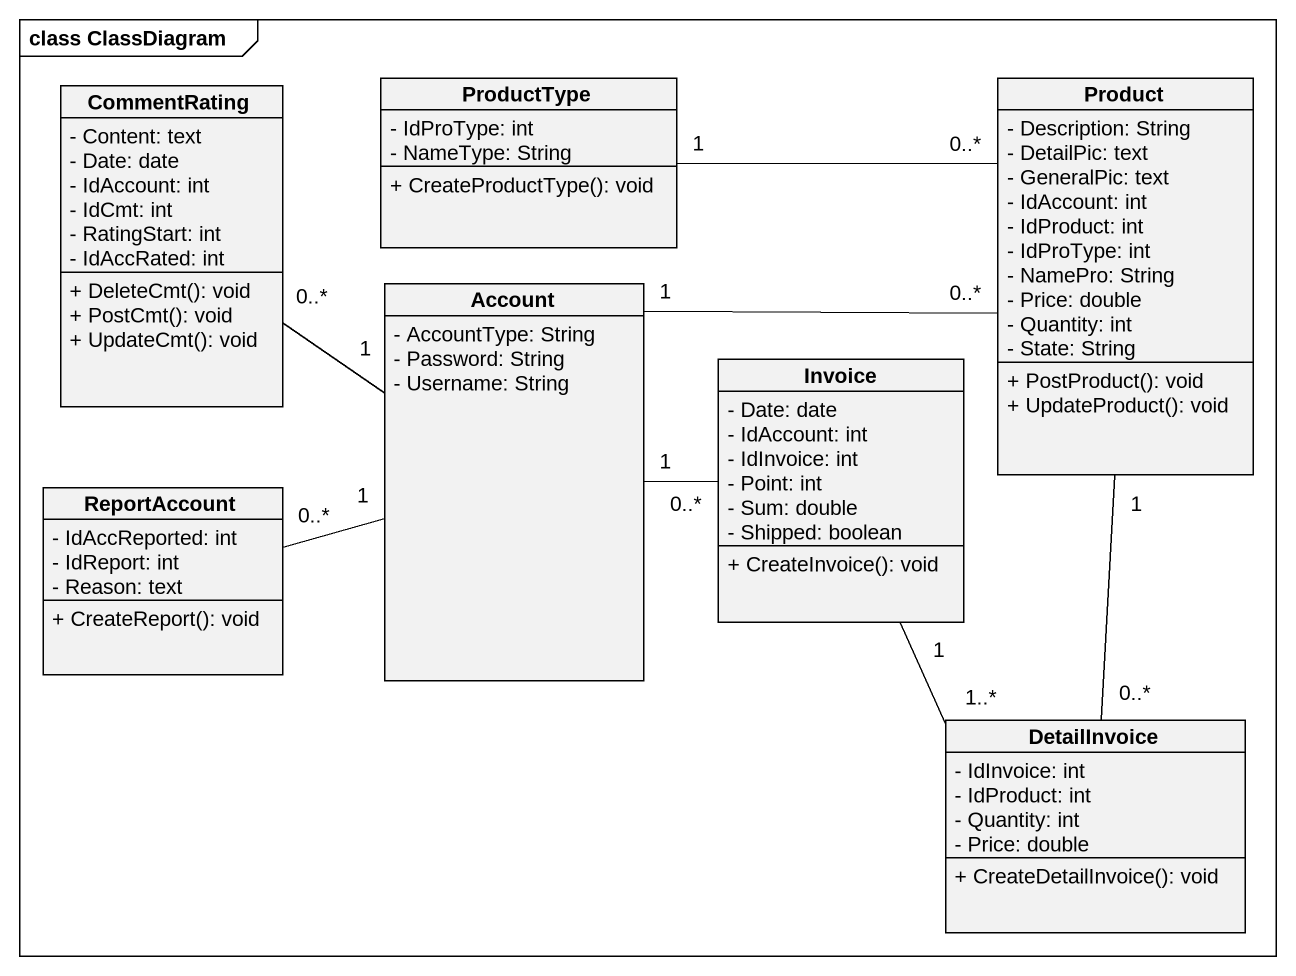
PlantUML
@startuml
mainframe class ClassDiagram
hide circle
hide empty members
skinparam classAttributeIconSize 0
class ProductType {
  - IdProType: int
  - NameType: String
  + CreateProductType(): void
}
class Product {
  - Description: String
  - DetailPic: text
  - GeneralPic: text
  - IdAccount: int
  - IdProduct: int
  - IdProType: int
  - NamePro: String
  - Price: double
  - Quantity: int
  - State: String
  + PostProduct(): void
  + UpdateProduct(): void
}
class CommentRating {
  - Content: text
  - Date: date
  - IdAccount: int
  - IdCmt: int
  - RatingStart: int
  - IdAccRated: int
  + DeleteCmt(): void
  + PostCmt(): void
  + UpdateCmt(): void
}
class Account {
  - AccountType: String
  - Password: String
  - Username: String
}
class Invoice {
  - Date: date
  - IdAccount: int
  - IdInvoice: int
  - Point: int
  - Sum: double
  - Shipped: boolean
  + CreateInvoice(): void
}
class ReportAccount {
  - IdAccReported: int
  - IdReport: int
  - Reason: text
  + CreateReport(): void
}
class DetailInvoice {
  - IdInvoice: int
  - IdProduct: int
  - Quantity: int
  - Price: double
  + CreateDetailInvoice(): void
}
ProductType "1" -right- "0..*" Product
Product "0..*" -left- "1" Account
Product "1" -- "0..*" DetailInvoice
CommentRating "0..*" -- "1" Account
Account "1" -right- "0..*" Invoice
ReportAccount "0..*" -right- "1" Account
DetailInvoice "1..*" -up- "1" Invoice
@enduml
